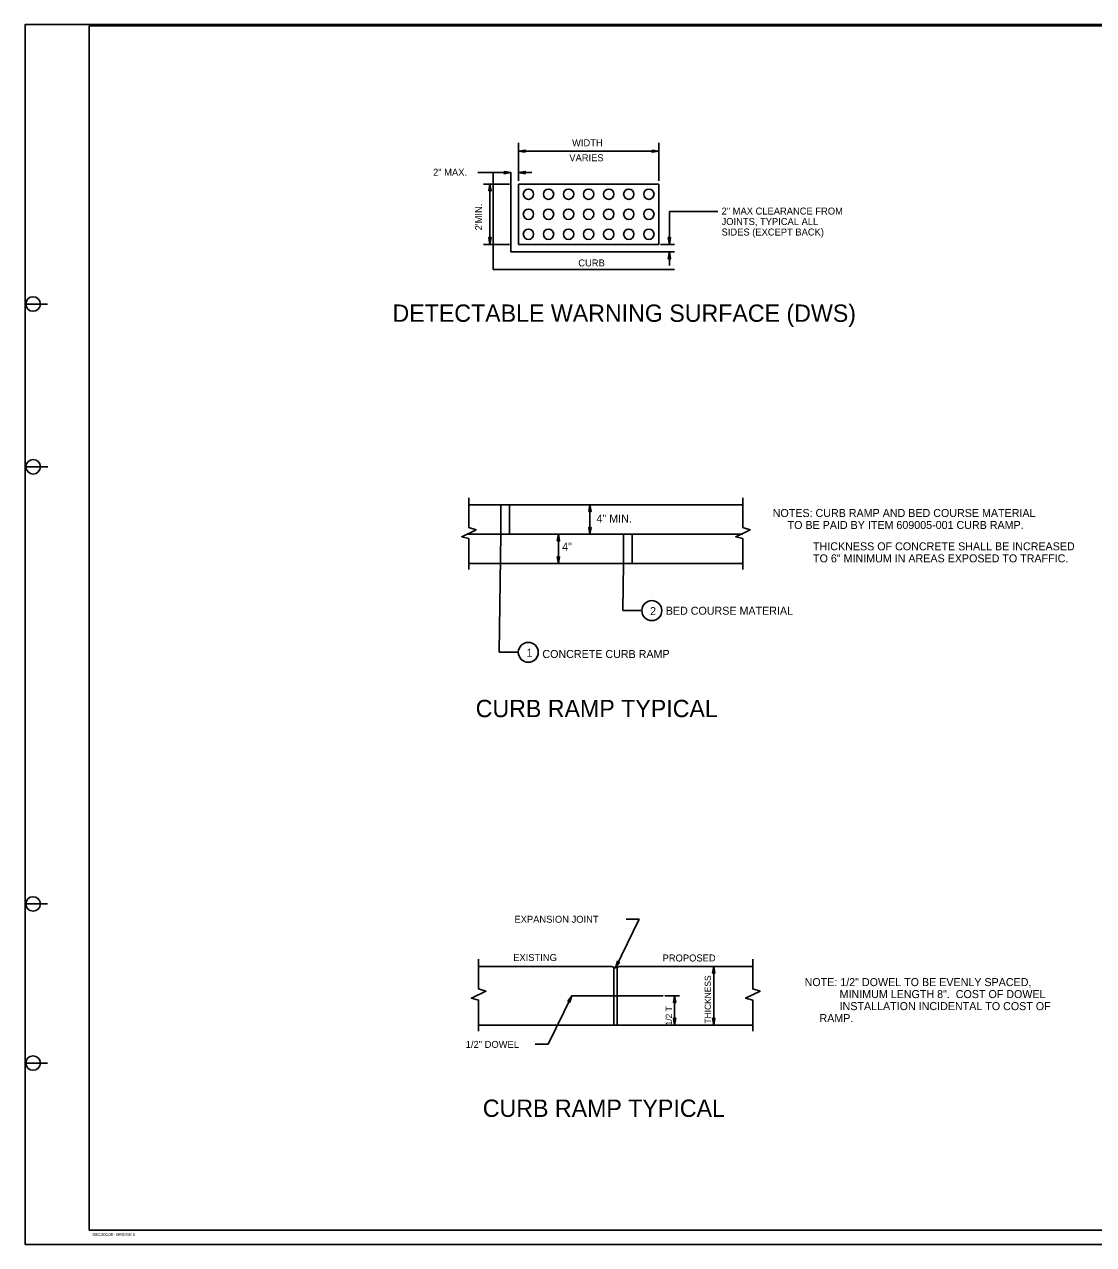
# Model space of a CAD drawing. Extents: x -12064.3 to -12029.4, y -5268.1 to -5246.1.
# Drawn here: x -12064.34 to -12045.06, y -5268.11 to -5246.11 of the extents above; entities that cross this region are included whole.
import ezdxf

# ---------------------------------------------------------------- set-up
doc = ezdxf.new("R2010")
doc.units = 0
for name, color, linetype in [('BORDERS SHEET', 7, 'Continuous'), ('Default', 7, 'Continuous'), ('Level 1', 7, 'Continuous'), ('PRINT BORDER', 7, 'Continuous')]:
    doc.layers.add(name, color=color, linetype=linetype)

msp = doc.modelspace()

# ---------------------------------------------------------------- linework, layer by layer
at = {"layer": 'BORDERS SHEET'}
for p, q in [((-12064.321, -5246.111), (-12064.321, -5246.111)), ((-12063.168, -5246.137), (-12063.169, -5267.849)), ((-12063.168, -5246.137), (-12029.6, -5246.137)), ((-12063.168, -5246.137), (-12063.168, -5246.137)), ((-12063.918, -5251.152), (-12064.337, -5251.152)), ((-12063.917, -5254.088), (-12064.336, -5254.088)), ((-12063.918, -5261.969), (-12064.337, -5261.969)), ((-12063.918, -5264.837), (-12064.337, -5264.837)), ((-12029.6, -5267.849), (-12063.169, -5267.849)), ((-12063.169, -5267.849), (-12063.169, -5267.849)), ((-12063.169, -5267.849), (-12063.169, -5267.849))]:
    msp.add_line(p, q, dxfattribs=at)
msp.add_lwpolyline([(-12029.4, -5268.111), (-12064.321, -5268.111), (-12064.321, -5246.111), (-12029.4, -5246.111)], close=True, dxfattribs=at)
for centre in [(-12064.18, -5251.152), (-12064.179, -5254.087), (-12064.18, -5261.969), (-12064.18, -5264.837)]:
    msp.add_circle(centre, 0.131, dxfattribs=at)
at = {"layer": 'Default'}
for p, q in [((-12052.901, -5248.397), (-12055.431, -5248.397)), ((-12055.595, -5248.991), (-12056.062, -5248.991)), ((-12051.838, -5249.482), (-12052.71, -5249.482)), ((-12055.595, -5250.076), (-12056.062, -5250.076)), ((-12052.619, -5250.076), (-12052.873, -5250.076)), ((-12055.886, -5250.529), (-12055.569, -5250.529)), ((-12051.386, -5254.773), (-12056.328, -5254.773)), ((-12055.59, -5254.773), (-12055.748, -5254.773)), ((-12055.748, -5254.773), (-12055.748, -5255.302)), ((-12055.59, -5255.302), (-12055.59, -5254.773)), ((-12051.386, -5255.302), (-12056.362, -5255.302)), ((-12055.748, -5255.302), (-12055.59, -5255.302)), ((-12053.381, -5255.302), (-12053.539, -5255.302)), ((-12053.539, -5255.302), (-12053.539, -5255.832)), ((-12053.381, -5255.832), (-12053.381, -5255.302)), ((-12051.386, -5255.832), (-12056.328, -5255.832)), ((-12053.539, -5255.832), (-12053.381, -5255.832)), ((-12053.255, -5262.245), (-12053.489, -5262.245)), ((-12053.752, -5263.094), (-12056.151, -5263.094)), ((-12053.752, -5263.094), (-12053.68, -5263.121)), ((-12053.71, -5263.11), (-12053.71, -5264.152)), ((-12053.609, -5263.094), (-12053.68, -5263.121)), ((-12053.65, -5264.152), (-12053.65, -5263.11)), ((-12051.209, -5263.094), (-12053.609, -5263.094)), ((-12052.822, -5263.623), (-12054.471, -5263.623)), ((-12052.528, -5263.623), (-12052.795, -5263.623)), ((-12051.209, -5264.152), (-12056.151, -5264.152)), ((-12053.71, -5264.152), (-12053.65, -5264.152)), ((-12054.896, -5264.499), (-12055.13, -5264.499))]:
    msp.add_line(p, q, dxfattribs=at)
for points in [[(-12056.328, -5255.941), (-12056.328, -5255.38), (-12056.455, -5255.347), (-12056.195, -5255.223), (-12056.328, -5255.18), (-12056.328, -5254.646)], [(-12051.386, -5255.941), (-12051.386, -5255.38), (-12051.513, -5255.347), (-12051.253, -5255.223), (-12051.386, -5255.18), (-12051.386, -5254.646)], [(-12056.151, -5264.262), (-12056.151, -5263.701), (-12056.278, -5263.667), (-12056.017, -5263.544), (-12056.151, -5263.501), (-12056.151, -5262.966)], [(-12051.209, -5264.262), (-12051.209, -5263.701), (-12051.336, -5263.667), (-12051.075, -5263.544), (-12051.209, -5263.501), (-12051.209, -5262.966)], [(-12053.65, -5263.11), (-12053.68, -5263.121), (-12053.71, -5263.11)]]:
    msp.add_lwpolyline(points, dxfattribs=at)
at = {"layer": 'Level 1'}
for p, q in [((-12055.431, -5248.245), (-12055.431, -5248.932)), ((-12052.901, -5248.245), (-12052.901, -5248.932)), ((-12056.162, -5248.782), (-12055.568, -5248.782)), ((-12055.886, -5250.529), (-12055.886, -5248.782)), ((-12055.568, -5248.782), (-12055.569, -5250.213)), ((-12055.431, -5248.782), (-12055.189, -5248.782)), ((-12055.947, -5248.991), (-12055.947, -5250.076)), ((-12055.431, -5248.991), (-12052.901, -5248.991)), ((-12055.431, -5248.991), (-12055.431, -5250.076)), ((-12055.431, -5248.991), (-12052.901, -5248.991)), ((-12055.431, -5248.991), (-12055.431, -5250.076)), ((-12055.431, -5248.991), (-12052.901, -5248.991)), ((-12055.431, -5248.991), (-12055.431, -5250.076)), ((-12052.901, -5248.991), (-12052.901, -5250.076)), ((-12052.901, -5248.991), (-12052.901, -5250.076)), ((-12052.901, -5248.991), (-12052.901, -5250.076)), ((-12052.71, -5249.482), (-12052.71, -5250.076)), ((-12055.431, -5250.076), (-12052.901, -5250.076)), ((-12055.431, -5250.076), (-12052.901, -5250.076)), ((-12055.431, -5250.076), (-12052.901, -5250.076)), ((-12055.569, -5250.213), (-12052.619, -5250.213)), ((-12052.71, -5250.213), (-12052.71, -5250.455)), ((-12055.569, -5250.529), (-12052.619, -5250.529)), ((-12054.142, -5254.773), (-12054.142, -5255.302)), ((-12055.78, -5257.432), (-12055.748, -5255.302)), ((-12054.712, -5255.302), (-12054.712, -5255.832)), ((-12053.552, -5256.68), (-12053.539, -5255.832)), ((-12053.207, -5256.68), (-12053.552, -5256.68)), ((-12055.434, -5257.432), (-12055.78, -5257.432)), ((-12053.68, -5263.121), (-12053.255, -5262.245)), ((-12051.912, -5263.094), (-12051.912, -5264.152)), ((-12054.471, -5263.623), (-12054.896, -5264.499)), ((-12052.617, -5263.623), (-12052.617, -5264.152))]:
    msp.add_line(p, q, dxfattribs=at)
for points in [[(-12055.309, -5248.417), (-12055.431, -5248.397), (-12055.309, -5248.377)], [(-12053.023, -5248.377), (-12052.901, -5248.397), (-12053.023, -5248.417)], [(-12055.69, -5248.762), (-12055.568, -5248.782), (-12055.69, -5248.802)], [(-12055.309, -5248.802), (-12055.431, -5248.782), (-12055.309, -5248.762)], [(-12055.967, -5249.113), (-12055.947, -5248.991), (-12055.926, -5249.113)], [(-12055.926, -5249.954), (-12055.947, -5250.076), (-12055.967, -5249.954)], [(-12052.69, -5249.954), (-12052.71, -5250.076), (-12052.731, -5249.954)], [(-12052.731, -5250.335), (-12052.71, -5250.213), (-12052.69, -5250.335)], [(-12054.162, -5254.895), (-12054.142, -5254.773), (-12054.122, -5254.895)], [(-12054.732, -5255.424), (-12054.712, -5255.302), (-12054.691, -5255.424)], [(-12054.122, -5255.18), (-12054.142, -5255.302), (-12054.162, -5255.18)], [(-12054.691, -5255.71), (-12054.712, -5255.832), (-12054.732, -5255.71)], [(-12053.608, -5263.02), (-12053.68, -5263.121), (-12053.645, -5263.002)], [(-12051.933, -5263.216), (-12051.912, -5263.094), (-12051.892, -5263.216)], [(-12054.543, -5263.724), (-12054.471, -5263.623), (-12054.506, -5263.742)], [(-12052.638, -5263.745), (-12052.617, -5263.623), (-12052.597, -5263.745)], [(-12052.597, -5264.03), (-12052.617, -5264.152), (-12052.638, -5264.03)], [(-12051.892, -5264.03), (-12051.912, -5264.152), (-12051.933, -5264.03)]]:
    msp.add_lwpolyline(points, close=True, dxfattribs=at)
for centre, radius in [((-12055.251, -5249.172), 0.0932), ((-12054.889, -5249.172), 0.0932), ((-12054.527, -5249.172), 0.0932), ((-12054.166, -5249.172), 0.0932), ((-12053.804, -5249.172), 0.0932), ((-12053.443, -5249.172), 0.0932), ((-12053.081, -5249.172), 0.0932), ((-12055.251, -5249.534), 0.0932), ((-12054.889, -5249.534), 0.0932), ((-12054.527, -5249.534), 0.0932), ((-12054.166, -5249.534), 0.0932), ((-12053.804, -5249.534), 0.0932), ((-12053.443, -5249.534), 0.0932), ((-12053.081, -5249.534), 0.0932), ((-12055.251, -5249.895), 0.0932), ((-12054.889, -5249.895), 0.0932), ((-12054.527, -5249.895), 0.0932), ((-12054.166, -5249.895), 0.0932), ((-12053.804, -5249.895), 0.0932), ((-12053.443, -5249.895), 0.0932), ((-12053.081, -5249.895), 0.0932), ((-12053.027, -5256.68), 0.18), ((-12055.254, -5257.432), 0.18)]:
    msp.add_circle(centre, radius, dxfattribs=at)
at = {"layer": 'PRINT BORDER'}
msp.add_lwpolyline([(-12064.321, -5246.111), (-12029.4, -5246.111), (-12029.4, -5268.111), (-12064.321, -5268.111)], close=True, dxfattribs=at)

# ---------------------------------------------------------------- texts
at = {"layer": 'BORDERS SHEET'}
msp.add_text('J05C30C08 - BRIDGE b', height=0.05238, dxfattribs=at).set_placement((-12063.125, -5267.954))
at = {"layer": 'Default'}
for s, height, p in [('WIDTH', 0.1261, (-12054.465, -5248.308)), ('VARIES', 0.1261, (-12054.515, -5248.578)), ('2" MAX.', 0.1261, (-12056.971, -5248.84)), ('2" MAX CLEARANCE FROM', 0.12607, (-12051.77, -5249.539)), ('JOINTS, TYPICAL ALL', 0.12607, (-12051.77, -5249.728)), ('SIDES (EXCEPT BACK)', 0.12607, (-12051.77, -5249.917)), ('CURB', 0.1261, (-12054.353, -5250.474)), ('EXPANSION JOINT', 0.12607, (-12055.504, -5262.308)), ('EXISTING', 0.1261, (-12055.526, -5262.998)), ('PROPOSED', 0.1261, (-12052.833, -5263.006)), ('1/2" DOWEL', 0.1261, (-12056.382, -5264.564))]:
    msp.add_text(s, height=height, dxfattribs=at).set_placement(p)
for s, height, p in [("2'MIN.", 0.1261, (-12056.086, -5249.824)), ('THICKNESS', 0.1135, (-12051.961, -5264.125)), ('1/2 T', 0.1135, (-12052.664, -5264.159))]:
    msp.add_text(s, height=height, rotation=90, dxfattribs=at).set_placement(p)
at = {"layer": 'Level 1'}
for s, height, p in [('DETECTABLE WARNING SURFACE (DWS)', 0.31237, (-12057.702, -5251.473)), ('NOTES: CURB RAMP AND BED COURSE MATERIAL', 0.14425, (-12050.848, -5254.992)), ('4" MIN.', 0.1443, (-12054.024, -5255.092)), ('     TO BE PAID BY ITEM 609005-001 CURB RAMP.', 0.14425, (-12050.848, -5255.208)), ('4" ', 0.1443, (-12054.644, -5255.601)), ('THICKNESS OF CONCRETE SHALL BE INCREASED ', 0.14425, (-12050.121, -5255.593)), ('TO 6" MINIMUM IN AREAS EXPOSED TO TRAFFIC.', 0.14425, (-12050.121, -5255.81)), ('2', 0.144, (-12053.059, -5256.76)), ('BED COURSE MATERIAL', 0.14425, (-12052.776, -5256.754)), ('1', 0.144, (-12055.286, -5257.511)), ('CONCRETE CURB RAMP', 0.14425, (-12055, -5257.534)), ('CURB RAMP TYPICAL', 0.31237, (-12056.202, -5258.601)), ('NOTE: 1/2" DOWEL TO BE EVENLY SPACED, ', 0.14425, (-12050.273, -5263.45)), (' MINIMUM LENGTH 8".  COST OF DOWEL', 0.14425, (-12049.696, -5263.666)), (' INSTALLATION INCIDENTAL TO COST OF', 0.14425, (-12049.696, -5263.883)), ('     RAMP. ', 0.14425, (-12050.273, -5264.099)), ('CURB RAMP TYPICAL', 0.31237, (-12056.074, -5265.808))]:
    msp.add_text(s, height=height, dxfattribs=at).set_placement(p)

doc.saveas('drawing.dxf')
